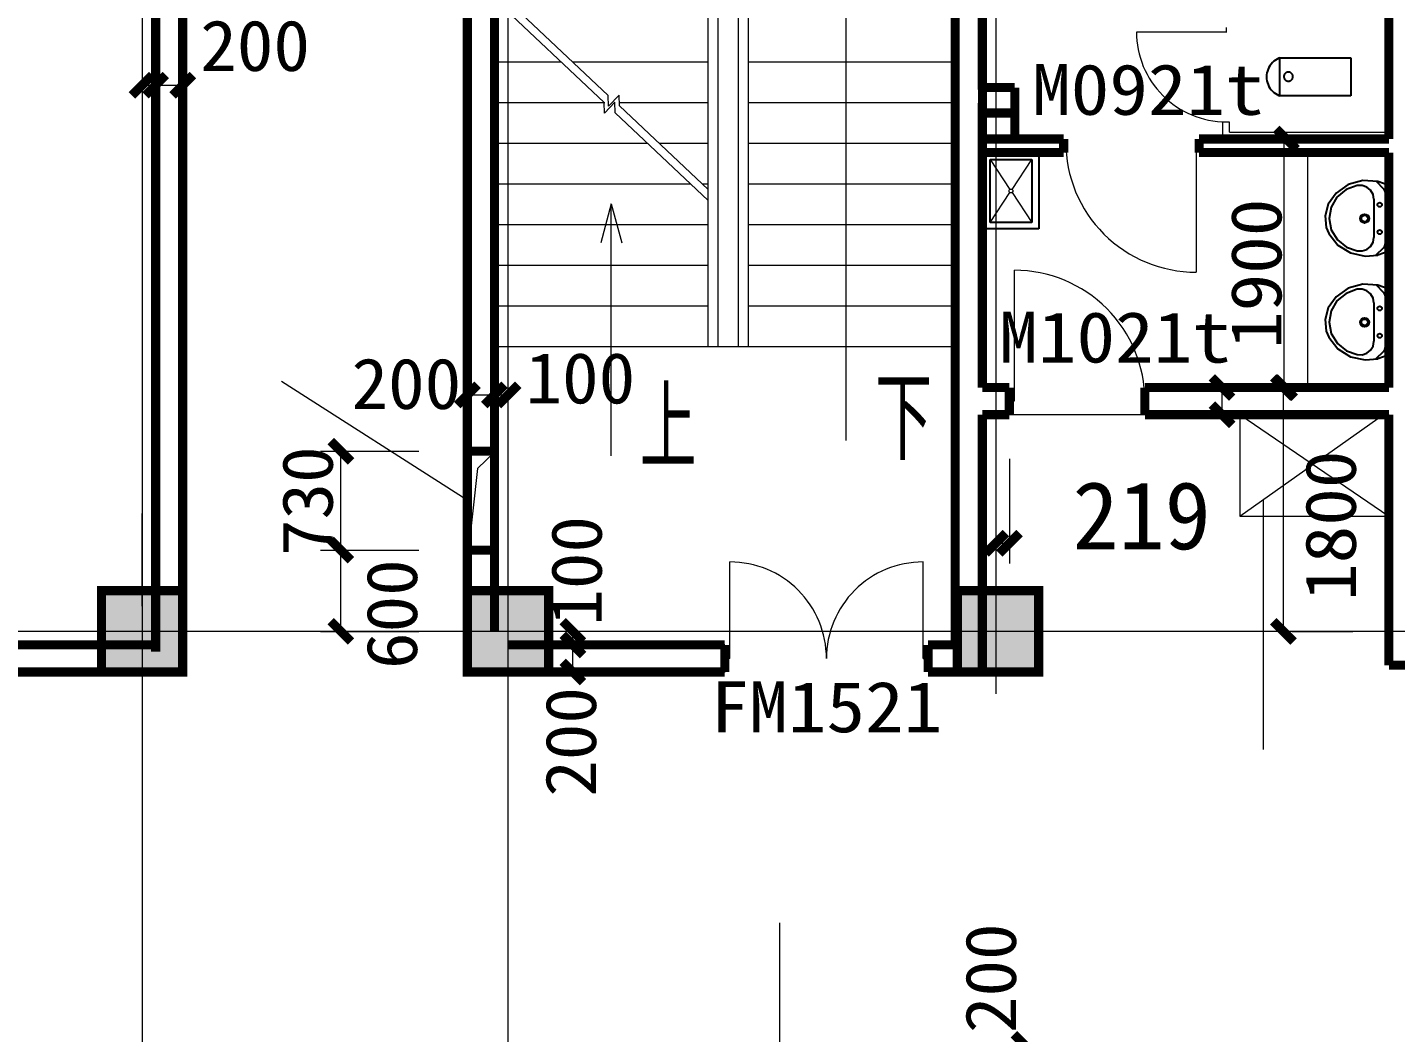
# Model space of a CAD drawing. Extents: x -307567 to 704339, y -10277 to 165507.
# Drawn here: x -36375 to -26278, y 131218 to 138639 of the extents above; entities that cross this region are included whole.
import ezdxf
from ezdxf.enums import TextEntityAlignment as Align

# ---------------------------------------------------------------- set-up
doc = ezdxf.new("R2010")
doc.units = 0
doc.header["$MEASUREMENT"] = 0
doc.layers.add('中文', color=4, linetype='CONTINUOUS')
doc.layers.add('我的', color=255, linetype='CONTINUOUS', lineweight=0)
doc.styles.add('HZ', font='txt', dxfattribs={"width": 0.7, "height": 5, "bigfont": 'STF:宋体'})
doc.styles.get("Standard").update_dxf_attribs({"font": 'txt', "height": 3})

msp = doc.modelspace()

# ---------------------------------------------------------------- linework, layer by layer
at = {"layer": '中文', "color": 0}
for p, q in [((-27132.68308, 138133.55412), (-27132.68308, 138413.54984)), ((-27132.68308, 138413.54984), (-26608.78171, 138413.54984)), ((-26608.78171, 138413.54984), (-26608.78171, 138133.55412)), ((-26608.78171, 138133.55412), (-27132.68308, 138133.55412)), ((-29321.85544, 137151.44962), (-29321.85544, 137711.45023)), ((-29321.85544, 137711.45023), (-28911.84568, 137711.45023)), ((-29270.54929, 137664.7858), (-28963.04197, 137664.7858)), ((-29270.54929, 137198.12321), (-29270.54929, 137664.7858)), ((-28963.04197, 137664.7858), (-28963.04197, 137198.12321)), ((-28911.84568, 137711.45023), (-28911.84568, 137151.44962)), ((-26365.94724, 137444.94022), (-26422.78318, 137503.47904)), ((-26326.76267, 137471.84757), (-26410.25876, 137502.10575)), ((-26328.30076, 137469.47636), (-26328.30076, 136988.61393)), ((-26438.12742, 137371.93607), (-26438.12742, 137087.63737)), ((-26351.8115, 137410.434), (-26351.8115, 137047.39079)), ((-28911.84568, 137151.44962), (-29321.85544, 137151.44962)), ((-28963.04197, 137198.12321), (-29270.54929, 137198.12321)), ((-26367.37546, 137011.46549), (-26427.61716, 136954.11686)), ((-26326.76267, 136988.10123), (-26410.25876, 136957.85221)), ((-26365.94724, 136679.34879), (-26422.78318, 136737.88761)), ((-26326.76267, 136706.25614), (-26410.25876, 136736.51432)), ((-26438.12742, 136606.33549), (-26438.12742, 136322.04594)), ((-26351.8115, 136644.84257), (-26351.8115, 136281.79935)), ((-26328.30076, 136703.88493), (-26328.30076, 136223.0225)), ((-26367.37546, 136245.87406), (-26427.61716, 136188.52543)), ((-26326.76267, 136222.5098), (-26410.25876, 136192.25163))]:
    msp.add_line(p, q, dxfattribs=at)
for points in [[(-27132.68308, 138413.54984), (-27139.23826, 138411.02299), (-27152.42185, 138404.77909), (-27164.98288, 138397.27177), (-27176.70163, 138388.5651), (-27187.50486, 138378.7598), (-27197.31931, 138367.93827), (-27205.99851, 138356.21952), (-27213.50583, 138343.69511), (-27219.76804, 138330.48405), (-27224.67527, 138316.74198), (-27228.22751, 138302.57877), (-27230.38816, 138288.14091), (-27231.08396, 138273.5474), (-27230.38816, 138258.96305), (-27228.22751, 138244.51603), (-27224.67527, 138230.35282), (-27219.76804, 138216.61076), (-27213.50583, 138203.40885), (-27205.99851, 138190.88444), (-27197.31931, 138179.15653), (-27187.50486, 138168.34415), (-27176.70163, 138158.53886), (-27164.98288, 138149.83219), (-27152.42185, 138142.32487), (-27139.23826, 138136.08097), (-27132.68308, 138133.55412)], [(-27035.93015, 138275.89115), (-27036.07663, 138279.16874), (-27036.55271, 138282.41886), (-27037.35837, 138285.6049), (-27038.45701, 138288.69022), (-27039.88523, 138291.65653), (-27041.5698, 138294.47636), (-27043.51072, 138297.12223), (-27045.70798, 138299.54838), (-27048.1616, 138301.76395), (-27050.79831, 138303.71403), (-27053.61814, 138305.3986), (-27056.58445, 138306.80851), (-27059.66062, 138307.9163), (-27062.84665, 138308.71281), (-27066.10593, 138309.18888), (-27069.40183, 138309.35368), (-27072.66111, 138309.18888), (-27075.92038, 138308.71281), (-27079.10642, 138307.9163), (-27082.18259, 138306.80851), (-27085.18552, 138305.3986), (-27087.96872, 138303.71403), (-27090.60544, 138301.76395), (-27093.05906, 138299.54838), (-27095.25632, 138297.12223), (-27097.19724, 138294.47636), (-27098.91843, 138291.65653), (-27100.31003, 138288.69022), (-27101.40867, 138285.6049), (-27102.21433, 138282.41886), (-27102.6904, 138279.16874), (-27102.87351, 138275.89115), (-27102.6904, 138272.60441), (-27102.21433, 138269.35429), (-27101.40867, 138266.16825), (-27100.31003, 138263.08292), (-27098.91843, 138260.11662), (-27097.19724, 138257.29679), (-27095.25632, 138254.65092), (-27093.05906, 138252.22477), (-27090.60544, 138250.00919), (-27087.96872, 138248.05912), (-27085.18552, 138246.37455), (-27082.18259, 138244.96464), (-27079.10642, 138243.85685), (-27075.92038, 138243.06034), (-27072.66111, 138242.58427), (-27069.40183, 138242.41947), (-27066.10593, 138242.58427), (-27062.84665, 138243.06034), (-27059.66062, 138243.85685), (-27056.58445, 138244.96464), (-27053.61814, 138246.37455), (-27050.79831, 138248.05912), (-27048.1616, 138250.00919), (-27045.70798, 138252.22477), (-27043.51072, 138254.65092), (-27041.5698, 138257.29679), (-27039.88523, 138260.11662), (-27038.45701, 138263.08292), (-27037.35837, 138266.16825), (-27036.55271, 138269.35429), (-27036.07663, 138272.60441), (-27035.93015, 138275.89115)], [(-26410.25876, 137502.10575), (-26521.29392, 137509.28349), (-26628.22751, 137479.31828), (-26718.05906, 137415.79899), (-26776.65281, 137333.53886)], [(-26561.61374, 137471.07853), (-26644.19431, 137441.14079), (-26711.17429, 137385.71476), (-26754.53367, 137311.47465), (-26768.999, 137227.38346), (-26752.81247, 137143.58524), (-26707.98826, 137070.17826), (-26639.87302, 137016.02482), (-26561.61374, 136988.4766)], [(-26438.12742, 137371.93607), (-26444.42624, 137406.43314), (-26462.55369, 137436.76456), (-26490.31247, 137459.28654), (-26524.37009, 137471.25248), (-26560.58835, 137471.25248), (-26561.61374, 137471.07853)], [(-26351.8115, 137410.434), (-26354.96091, 137427.68253), (-26364.04294, 137442.84367), (-26365.94724, 137444.94022)], [(-26776.65281, 137333.53886), (-26798.91843, 137248.57792), (-26789.72654, 137161.41056), (-26772.25828, 137117.70329)], [(-26772.25828, 137117.70329), (-26705.16843, 137031.85429), (-26611.74802, 136973.36124), (-26503.23972, 136949.28288), (-26410.25876, 136957.85221)], [(-26561.61374, 136988.4766), (-26525.35886, 136988.14701), (-26491.19138, 136999.79252), (-26463.21287, 137022.04899), (-26444.79246, 137052.21561), (-26438.12742, 137086.6486), (-26438.12742, 137087.63737)], [(-26367.37546, 137011.46549), (-26356.86521, 137025.72025), (-26352.06785, 137042.61173), (-26351.8115, 137047.39079)], [(-26410.25876, 136736.51432), (-26521.29392, 136743.69205), (-26628.22751, 136713.72684), (-26718.05906, 136650.20756), (-26776.65281, 136567.94743)], [(-26438.12742, 136606.33549), (-26444.42624, 136640.84171), (-26462.55369, 136671.16398), (-26490.31247, 136693.69511), (-26524.37009, 136705.66105), (-26560.58835, 136705.66105), (-26561.61374, 136705.4871)], [(-26561.61374, 136705.4871), (-26644.19431, 136675.54935), (-26711.17429, 136620.12333), (-26754.53367, 136545.88322), (-26768.999, 136461.79203), (-26752.81247, 136377.98466), (-26707.98826, 136304.57767), (-26639.87302, 136250.43339), (-26561.61374, 136222.88517)], [(-26351.8115, 136644.84257), (-26354.96091, 136662.0911), (-26364.04294, 136677.25224), (-26365.94724, 136679.34879)], [(-26776.65281, 136567.94743), (-26798.91843, 136482.98649), (-26789.72654, 136395.81913), (-26772.25828, 136352.11185)], [(-26772.25828, 136352.11185), (-26705.16843, 136266.26286), (-26611.74802, 136207.76981), (-26503.23972, 136183.69144), (-26410.25876, 136192.25163)], [(-26561.61374, 136222.88517), (-26525.35886, 136222.54642), (-26491.19138, 136234.20109), (-26463.21287, 136256.45756), (-26444.79246, 136286.62418), (-26438.12742, 136321.04801), (-26438.12742, 136322.04594)], [(-26367.37546, 136245.87406), (-26356.86521, 136260.12882), (-26352.06785, 136277.0203), (-26351.8115, 136281.79935)]]:
    msp.add_lwpolyline(points, dxfattribs=at)
for centre, radius in [((-26396.01316, 137329.73942), 16.3125), ((-26507.45115, 137227.99686), 33.17969), ((-26507.45115, 137227.99686), 23.58594), ((-26396.01316, 137127.73746), 16.02344), ((-26396.01316, 136564.14799), 16.3125), ((-26507.45115, 136462.40543), 33.17969), ((-26507.45115, 136462.40543), 23.58594), ((-26396.01316, 136362.14603), 16.02344)]:
    msp.add_circle(centre, radius, dxfattribs=at)
at = {"layer": '我的', "color": 0}
for p, q in [((-35528.27662, 147990.48999), (-35528.27662, 95170.08149)), ((-32828.29012, 147990.48999), (-32828.29012, 95170.08149)), ((-29228.30812, 147990.48999), (-29228.30812, 134180.00302)), ((-29228.30812, 144542.05448), (-29228.30812, 133718.69856)), ((-30332.31871, 135588.58972), (-30332.31871, 140448.55993)), ((-31352.28432, 136280.99044), (-31352.28432, 139880.97244)), ((-31277.28469, 136280.99044), (-31277.28469, 139880.97244)), ((-31127.28544, 136280.99044), (-31127.28544, 139880.97244)), ((-31052.28582, 136280.99044), (-31052.28582, 139880.97244)), ((-32088.18152, 138136.15084), (-32928.26521, 138929.42385)), ((-32118.17404, 138084.19492), (-32928.26521, 138849.1325)), ((-27528.29221, 138638.47987), (-27528.29221, 138600.98006)), ((-27528.29221, 138604.47735), (-28190.8011, 138604.47735)), ((-35528.27662, 138362.23003), (-35528.27662, 137366.6448)), ((-35428.26491, 138362.23003), (-35428.26491, 137366.6448)), ((-35228.27812, 138362.23003), (-35228.27812, 137366.6448)), ((-32432.49132, 138380.97994), (-32928.26521, 138380.97994)), ((-32432.49132, 138380.97994), (-32928.26521, 138380.97994)), ((-32432.49132, 138380.97994), (-32928.26521, 138380.97994)), ((-31352.28432, 138380.97994), (-32347.45756, 138380.97994)), ((-31352.28432, 138380.97994), (-32347.45756, 138380.97994)), ((-29528.30662, 138380.97994), (-31052.28582, 138380.97994)), ((-27132.67651, 138133.56906), (-27132.67651, 138413.56339)), ((-27132.67651, 138413.56339), (-26608.77776, 138413.56339)), ((-26608.77776, 138413.56339), (-26608.77776, 138133.56906)), ((-35528.27662, 138212.23078), (-35428.26491, 138212.23078)), ((-35428.26491, 138212.23078), (-35228.27812, 138212.23078)), ((-32085.91102, 138056.63769), (-32088.18152, 138136.15084)), ((-32008.6409, 138138.43049), (-32085.91102, 138056.63769)), ((-32006.3704, 138058.91734), (-32008.6409, 138138.43049)), ((-26608.77776, 138133.56906), (-27132.67651, 138133.56906)), ((-32114.7683, 138080.98144), (-32928.26521, 138080.98144)), ((-32114.7683, 138080.98144), (-32928.26521, 138080.98144)), ((-32115.90355, 138004.67261), (-32118.17404, 138084.19492)), ((-32038.67005, 138086.47457), (-32115.90355, 138004.67261)), ((-32036.39955, 138006.96142), (-32038.67005, 138086.47457)), ((-31352.28432, 138080.98144), (-32006.3704, 138080.98144)), ((-31352.28432, 137441.26906), (-32006.3704, 138058.91734)), ((-29528.30662, 138080.98144), (-31052.28582, 138080.98144)), ((-31352.28432, 137360.98687), (-32036.39955, 138006.96142)), ((-27553.30429, 137814.98545), (-27553.30429, 137939.98178)), ((-27503.31675, 137939.98178), (-27553.30429, 137939.98178)), ((-27503.31675, 137864.98215), (-27503.31675, 137939.98178)), ((-27503.31675, 137864.99131), (-26328.29821, 137864.99131)), ((-31797.04528, 137780.98294), (-32928.26521, 137780.98294)), ((-31797.04528, 137780.98294), (-32928.26521, 137780.98294)), ((-31352.28432, 137780.98294), (-31712.04814, 137780.98294)), ((-29528.30662, 137780.98294), (-31052.28582, 137780.98294)), ((-27750.28817, 137794.14815), (-27750.28817, 136831.64991)), ((-27553.30429, 137814.98545), (-26328.29821, 137814.98545)), ((-27103.4164, 137814.98545), (-27103.4164, 135979.99402)), ((-27040.75802, 137814.98545), (-26594.27588, 137814.98545)), ((-29321.83793, 137151.46948), (-29321.83793, 137711.46729)), ((-29321.83793, 137711.46729), (-28911.83021, 137711.46729)), ((-29270.53203, 137664.8031), (-28963.02624, 137664.8031)), ((-29270.53203, 137198.14283), (-29270.53203, 137664.8031)), ((-29270.53203, 137664.8031), (-29124.5977, 137443.29236)), ((-29108.99719, 137443.29236), (-28963.02624, 137664.8031)), ((-28963.02624, 137664.8031), (-28963.02624, 137198.14283)), ((-28911.83021, 137711.46729), (-28911.83021, 137151.46948)), ((-26928.91776, 137714.9829), (-26928.91776, 135979.99402)), ((-31479.35888, 137480.97528), (-32928.26521, 137480.98444)), ((-31479.35888, 137480.97528), (-32928.26521, 137480.98444)), ((-31352.28432, 137480.98444), (-31394.36174, 137480.98444)), ((-29528.30662, 137480.98444), (-31052.28582, 137480.98444)), ((-29270.53203, 137198.14283), (-29124.5977, 137419.64441)), ((-29108.99719, 137419.64441), (-28963.02624, 137198.14283)), ((-26365.9445, 137444.95862), (-26422.78016, 137503.49714)), ((-26326.76013, 137471.86583), (-26410.25581, 137502.12386)), ((-26328.29821, 137469.49463), (-26328.29821, 136988.6346)), ((-32066.57518, 137337.00933), (-32144.21151, 137047.22806)), ((-32066.57518, 135475.87056), (-32066.57518, 137337.00933)), ((-32066.57518, 137337.00933), (-31988.90223, 137047.22806)), ((-26438.12432, 137371.95483), (-26438.12432, 137087.65755)), ((-26351.80883, 137410.45256), (-26351.80883, 137047.41116)), ((-31352.28432, 137180.98594), (-32928.26521, 137180.98594)), ((-29528.30662, 137180.98594), (-31052.28582, 137180.98594)), ((-28911.83021, 137151.46948), (-29321.83793, 137151.46948)), ((-28963.02624, 137198.14283), (-29270.53203, 137198.14283)), ((-26367.37272, 137011.48605), (-26427.61412, 136954.13771)), ((-26326.76013, 136988.12191), (-26410.25581, 136957.87304)), ((-31352.28432, 136880.98744), (-32928.26521, 136880.98744)), ((-29528.30662, 136880.98744), (-31052.28582, 136880.98744)), ((-29090.7966, 135883.06762), (-29090.7966, 136845.56586)), ((-26365.9445, 136679.37101), (-26422.78016, 136737.90954)), ((-26326.76013, 136706.27823), (-26410.25581, 136736.53625)), ((-26438.12432, 136606.35807), (-26438.12432, 136322.06994)), ((-26351.80883, 136644.86496), (-26351.80883, 136281.82356)), ((-26328.29821, 136703.90702), (-26328.29821, 136223.047)), ((-31352.28432, 136580.98894), (-32928.26521, 136580.98894)), ((-31352.28432, 136580.98894), (-32928.26521, 136580.98894)), ((-29528.30662, 136580.98894), (-31052.28582, 136580.98894)), ((-29528.30662, 136280.99044), (-32928.26521, 136280.99044)), ((-26367.37272, 136245.89845), (-26427.61412, 136188.5501)), ((-26326.76013, 136222.53431), (-26410.25581, 136192.27628)), ((-33128.28862, 135149.51416), (-34498.42337, 136025.38564)), ((-33128.28862, 135925.72183), (-32928.26521, 135925.72183)), ((-32928.26521, 135925.72183), (-32828.29012, 135925.72183)), ((-27709.30937, 135979.99402), (-27225.14431, 135979.99402)), ((-27559.31012, 135779.98891), (-27559.31012, 135979.99402)), ((-27106.7489, 134180.00302), (-27106.7489, 135979.99402)), ((-27040.75802, 135979.99402), (-26594.27588, 135979.99402)), ((-29090.7966, 135879.99146), (-29128.29641, 135879.99146)), ((-29128.29641, 135779.98891), (-28128.28921, 135779.98891)), ((-27709.30937, 135779.98891), (-27225.14431, 135779.98891)), ((-26328.29821, 135779.98891), (-27506.94222, 135779.98891)), ((-27426.96215, 135779.98891), (-27426.96215, 135029.49828)), ((-27426.96215, 135029.49828), (-26367.95865, 135779.98891)), ((-27426.96215, 135779.98891), (-26328.29821, 135029.49828)), ((-26328.29821, 135099.49915), (-26328.29821, 135779.98891)), ((-34211.31543, 135509.99209), (-33486.2214, 135509.99209)), ((-34061.31618, 134780.00002), (-34061.31618, 135509.99209)), ((-32928.26521, 135502.52143), (-33052.51996, 135381.30621)), ((-29228.30812, 135453.92548), (-29228.30812, 134680.71157)), ((-29128.29641, 135453.92548), (-29128.29641, 134680.71157)), ((-33052.51996, 135381.30621), (-33120.59823, 134780.00002)), ((-27254.62414, 135151.62902), (-27254.62414, 133308.5169)), ((-35528.27662, 134366.00978), (-35528.27662, 135051.29688)), ((-27426.96215, 135029.49828), (-26328.29821, 135029.49828)), ((-29228.30812, 134830.71082), (-29128.29641, 134830.71082)), ((-34211.31543, 134780.00002), (-33486.2214, 134780.00002)), ((-34211.31543, 134780.00002), (-33486.2214, 134780.00002)), ((-34061.31618, 134180.00302), (-34061.31618, 134780.00002)), ((-31190.7861, 133979.99791), (-31190.7861, 134692.49435)), ((-29765.79323, 133979.99791), (-29765.79323, 134692.49435)), ((-5920.96616, 134180.00302), (-79811.30716, 134179.99386)), ((-34211.31543, 134180.00302), (-33486.2214, 134180.00302)), ((-32349.50834, 134080.00046), (-32349.50834, 134180.00302)), ((-31225.50272, 134180.00302), (-31231.03248, 134180.00302)), ((-27040.75802, 134180.00302), (-26594.27588, 134180.00302)), ((-32349.50834, 133880.00452), (-32349.50834, 134080.00046)), ((-31228.28591, 134080.00046), (-31231.03248, 134080.00046)), ((-31190.7861, 133979.99791), (-31228.28591, 133979.99791)), ((-29765.79323, 133979.99791), (-29728.29341, 133979.99791)), ((-31225.50272, 133880.00452), (-31231.03248, 133880.00452)), ((-30823.33188, 131130.01216), (-30823.33188, 132029.00974))]:
    msp.add_line(p, q, dxfattribs=at)
at = {"layer": '我的', "color": 0, "const_width": 67.49966}
for points in [[(-29528.30662, 138179.97691), (-29528.30662, 141679.96552)], [(-29328.28321, 138179.97691), (-29328.28321, 141679.96552)], [(-35428.26491, 134030.00377), (-35428.26491, 140779.97002)], [(-35228.27812, 133880.00452), (-35228.27812, 140729.96416)], [(-33128.28862, 136279.99252), (-33128.28862, 140729.96416)], [(-33128.28862, 137879.97841), (-33128.28862, 140729.96416)], [(-32928.26521, 137779.98502), (-32928.26521, 140779.97002)], [(-26328.29821, 137839.97922), (-26328.29821, 138739.97472)], [(-32928.26521, 134180.00302), (-32928.26521, 138380.97994)], [(-35603.27625, 138137.23116), (-35453.277, 138287.23041)], [(-35503.26454, 138137.23116), (-35353.26529, 138287.23041)], [(-35303.27775, 138137.23116), (-35153.2785, 138287.23041)], [(-29326.56202, 137814.93968), (-29326.56202, 138194.90909)], [(-29326.56202, 138194.90909), (-29088.343, 138194.90909)], [(-29088.343, 138194.90909), (-29088.343, 137814.93968)], [(-29528.30662, 136179.98996), (-29528.30662, 138179.97691)], [(-29328.28321, 135979.99402), (-29328.28321, 138079.98352)], [(-29088.343, 138006.94311), (-29326.56202, 138006.94311)], [(-26328.29821, 137814.98545), (-26328.29821, 138064.9781)], [(-27159.73936, 137889.98508), (-27009.74011, 137739.98583)], [(-29328.28321, 137814.98545), (-28728.28621, 137814.98545)], [(-29088.343, 137814.93968), (-29326.56202, 137814.93968)], [(-28728.28621, 137714.9829), (-28728.28621, 137814.98545)], [(-26828.32012, 137814.98545), (-27728.31562, 137814.98545)], [(-27728.31562, 137714.9829), (-27728.31562, 137814.98545)], [(-26828.32012, 137814.98545), (-26328.29821, 137814.98545)], [(-35428.26491, 134480.00152), (-35428.26491, 137779.98502)], [(-29328.28321, 137714.9829), (-28728.28621, 137714.9829)], [(-26328.29821, 137714.9829), (-27728.31562, 137714.9829)], [(-26728.30841, 137714.9829), (-26328.29821, 137714.9829)], [(-26328.29821, 137114.9859), (-26328.29821, 137714.9829)], [(-35228.27812, 134480.00152), (-35228.27812, 137679.98246)], [(-26328.29821, 135979.99402), (-26328.29821, 137479.98652)], [(-33128.28862, 134180.00302), (-33128.28862, 136279.99252)], [(-29528.30662, 134079.99131), (-29528.30662, 136179.98996)], [(-33203.28825, 135850.7222), (-33053.289, 136000.72145)], [(-33003.26483, 135850.7222), (-32853.26558, 136000.72145)], [(-32903.28975, 135850.7222), (-32753.2905, 136000.72145)], [(-29328.28321, 135979.99402), (-29128.29641, 135979.99402)], [(-29128.29641, 135779.98891), (-29128.29641, 135979.99402)], [(-28128.28921, 135779.98891), (-28128.28921, 135979.99402)], [(-26328.29821, 135979.99402), (-28128.28921, 135979.99402)], [(-27634.30974, 136054.99364), (-27484.31049, 135904.99439)], [(-27181.74853, 136054.99364), (-27031.74928, 135904.99439)], [(-27172.73979, 136054.99364), (-27022.74054, 135904.99439)], [(-26328.29821, 135979.99402), (-26728.30841, 135979.99402)], [(-29328.28321, 135779.98891), (-29128.29641, 135779.98891)], [(-29328.28321, 133879.99536), (-29328.28321, 135779.98891)], [(-26328.29821, 135779.98891), (-28128.28921, 135779.98891)], [(-27634.30974, 135854.98854), (-27484.31049, 135704.98929)], [(-26328.29821, 135779.98891), (-26328.29821, 134129.99716)], [(-34136.31581, 135584.99172), (-33986.31656, 135434.99247)], [(-32928.26521, 135509.99209), (-33120.59823, 135509.99209)], [(-34136.31581, 134854.99964), (-33986.31656, 134705.00039)], [(-34136.31581, 134854.99964), (-33986.31656, 134705.00039)], [(-29303.30775, 134755.7112), (-29153.3085, 134905.71045)], [(-29203.29604, 134755.7112), (-29053.29679, 134905.71045)], [(-32928.26521, 134780.00002), (-33120.59823, 134780.00002)], [(-35828.27512, 134480.00152), (-35828.27512, 133880.00452), (-35228.27812, 133880.00452), (-35228.27812, 134480.00152), (-35828.27512, 134480.00152), (-35828.27512, 133880.00452)], [(-33128.28862, 134480.00152), (-33128.28862, 133880.00452), (-32528.29162, 133880.00452), (-32528.29162, 134480.00152), (-33128.28862, 134480.00152), (-33128.28862, 133880.00452)], [(-29512.30328, 134480.00152), (-29512.30328, 133880.00452), (-28912.30628, 133880.00452), (-28912.30628, 134480.00152), (-29512.30328, 134480.00152), (-29512.30328, 134079.99131)], [(-34136.31581, 134255.00264), (-33986.31656, 134105.00339)], [(-32424.50796, 134255.00264), (-32274.50871, 134105.00339)], [(-27181.74853, 134255.00264), (-27031.74928, 134105.00339)], [(-26328.29821, 133930.00121), (-26328.29821, 134279.99641)], [(-32424.50796, 134155.00009), (-32274.50871, 134005.00084)], [(-39328.24541, 134080.00046), (-35428.26491, 134080.00046)], [(-32828.29012, 134079.99131), (-31228.28591, 134080.00962)], [(-31228.28591, 133880.00452), (-31228.28591, 134080.00046)], [(-29728.29341, 133880.00452), (-29728.29341, 134080.00962)], [(-29528.30662, 134079.99131), (-29728.29341, 134080.00046)], [(-32424.50796, 133955.00414), (-32274.50871, 133805.00489)], [(-39328.24541, 133880.00452), (-35228.27812, 133880.00452)], [(-35228.27812, 133880.00452), (-35228.27812, 133930.00121)], [(-32828.29012, 133879.99536), (-31228.28591, 133880.00452)], [(-29328.28321, 133879.99536), (-29728.29341, 133880.00452)], [(-26328.29821, 133930.00121), (-25978.31216, 133930.00121)], [(-29094.71504, 131205.01179), (-28944.71579, 131055.01254)]]:
    msp.add_lwpolyline(points, dxfattribs=at)
at = {"layer": '我的', "color": 0}
for points in [[(-27132.67651, 138413.56339), (-27139.23165, 138411.03655), (-27152.41518, 138404.79268), (-27164.97615, 138397.2854), (-27176.69484, 138388.57878), (-27187.49801, 138378.77353), (-27197.31242, 138367.95205), (-27205.99157, 138356.23336), (-27213.49886, 138343.709), (-27219.76103, 138330.49801), (-27224.66824, 138316.75601), (-27228.22047, 138302.59288), (-27230.3811, 138288.15508), (-27231.0769, 138273.56165), (-27230.3811, 138258.97737), (-27228.22047, 138244.53042), (-27224.66824, 138230.36729), (-27219.76103, 138216.62529), (-27213.49886, 138203.42345), (-27205.99157, 138190.8991), (-27197.31242, 138179.17125), (-27187.49801, 138168.35893), (-27176.69484, 138158.55368), (-27164.97615, 138149.84706), (-27152.41518, 138142.33977), (-27139.23165, 138136.09591), (-27132.67651, 138133.56906)], [(-27035.92406, 138275.90539), (-27036.07055, 138279.18296), (-27036.54662, 138282.43307), (-27037.35228, 138285.61908), (-27038.45091, 138288.7044), (-27039.87912, 138291.67069), (-27041.56368, 138294.4905), (-27043.50459, 138297.13636), (-27045.70185, 138299.5625), (-27048.15545, 138301.77806), (-27050.79215, 138303.72813), (-27053.61196, 138305.41269), (-27056.57826, 138306.82259), (-27059.65441, 138307.93037), (-27062.84043, 138308.72688), (-27066.09969, 138309.20295), (-27069.39558, 138309.36775), (-27072.65484, 138309.20295), (-27075.9141, 138308.72688), (-27079.10012, 138307.93037), (-27082.17627, 138306.82259), (-27085.17919, 138305.41269), (-27087.96238, 138303.72813), (-27090.59908, 138301.77806), (-27093.05268, 138299.5625), (-27095.24994, 138297.13636), (-27097.19085, 138294.4905), (-27098.91203, 138291.67069), (-27100.30362, 138288.7044), (-27101.40225, 138285.61908), (-27102.20791, 138282.43307), (-27102.68398, 138279.18296), (-27102.86709, 138275.90539), (-27102.68398, 138272.61866), (-27102.20791, 138269.36856), (-27101.40225, 138266.18254), (-27100.30362, 138263.09722), (-27098.91203, 138260.13093), (-27097.19085, 138257.31112), (-27095.24994, 138254.66526), (-27093.05268, 138252.23912), (-27090.59908, 138250.02356), (-27087.96238, 138248.0735), (-27085.17919, 138246.38893), (-27082.17627, 138244.97903), (-27079.10012, 138243.87125), (-27075.9141, 138243.07474), (-27072.65484, 138242.59867), (-27069.39558, 138242.43388), (-27066.09969, 138242.59867), (-27062.84043, 138243.07474), (-27059.65441, 138243.87125), (-27056.57826, 138244.97903), (-27053.61196, 138246.38893), (-27050.79215, 138248.0735), (-27048.15545, 138250.02356), (-27045.70185, 138252.23912), (-27043.50459, 138254.66526), (-27041.56368, 138257.31112), (-27039.87912, 138260.13093), (-27038.45091, 138263.09722), (-27037.35228, 138266.18254), (-27036.54662, 138269.36856), (-27036.07055, 138272.61866), (-27035.92406, 138275.90539)], [(-26410.25581, 137502.12386), (-26521.29041, 137509.30156), (-26628.22347, 137479.3365), (-26718.05456, 137415.81753), (-26776.64802, 137333.55781)], [(-26561.61003, 137471.09679), (-26644.19018, 137441.1592), (-26711.16983, 137385.73345), (-26754.52899, 137311.49371), (-26768.99425, 137227.40294), (-26752.8078, 137143.60514), (-26707.98381, 137070.19853), (-26639.86891, 137016.04535), (-26561.61003, 136988.49727)], [(-26438.12432, 137371.95483), (-26444.42311, 137406.45173), (-26462.55047, 137436.783), (-26490.30912, 137459.30486), (-26524.36656, 137471.27074), (-26560.58464, 137471.27074), (-26561.61003, 137471.09679)], [(-26351.80883, 137410.45256), (-26354.95823, 137427.70101), (-26364.04022, 137442.86207), (-26365.9445, 137444.95862)], [(-26776.64802, 137333.55781), (-26798.91353, 137248.59729), (-26789.72168, 137161.43037), (-26772.25351, 137117.72331)], [(-26772.25351, 137117.72331), (-26705.164, 137031.87474), (-26611.74406, 136973.38199), (-26503.2363, 136949.30375), (-26410.25581, 136957.87304)], [(-26561.61003, 136988.49727), (-26525.35533, 136988.16769), (-26491.18802, 136999.81314), (-26463.20964, 137022.06949), (-26444.78932, 137052.23597), (-26438.12432, 137086.66878), (-26438.12432, 137087.65755)], [(-26367.37272, 137011.48605), (-26356.86252, 137025.74074), (-26352.06518, 137042.63214), (-26351.80883, 137047.41116)], [(-26410.25581, 136736.53625), (-26521.29041, 136743.71395), (-26628.22347, 136713.74889), (-26718.05456, 136650.22992), (-26776.64802, 136567.9702)], [(-26438.12432, 136606.35807), (-26444.42311, 136640.86413), (-26462.55047, 136671.18624), (-26490.30912, 136693.71725), (-26524.36656, 136705.68314), (-26560.58464, 136705.68314), (-26561.61003, 136705.50919)], [(-26561.61003, 136705.50919), (-26644.19018, 136675.57159), (-26711.16983, 136620.14584), (-26754.52899, 136545.9061), (-26768.99425, 136461.81534), (-26752.8078, 136378.00838), (-26707.98381, 136304.60177), (-26639.86891, 136250.45775), (-26561.61003, 136222.90967)], [(-26351.80883, 136644.86496), (-26354.95823, 136662.11341), (-26364.04022, 136677.27447), (-26365.9445, 136679.37101)], [(-26776.64802, 136567.9702), (-26798.91353, 136483.00969), (-26789.72168, 136395.84277), (-26772.25351, 136352.13571)], [(-26772.25351, 136352.13571), (-26705.164, 136266.28714), (-26611.74406, 136207.79439), (-26503.2363, 136183.71614), (-26410.25581, 136192.27628)], [(-26561.61003, 136222.90967), (-26525.35533, 136222.57093), (-26491.18802, 136234.22553), (-26463.20964, 136256.48189), (-26444.78932, 136286.64837), (-26438.12432, 136321.07202), (-26438.12432, 136322.06994)], [(-26367.37272, 136245.89845), (-26356.86252, 136260.15314), (-26352.06518, 136277.04453), (-26351.80883, 136281.82356)]]:
    msp.add_lwpolyline(points, dxfattribs=at)
for centre, radius in [((-29116.79745, 137431.46381), 14.15582), ((-26396.01027, 137329.75839), 16.31242), ((-26507.4477, 137228.01634), 33.17952), ((-26507.4477, 137228.01634), 23.58582), ((-26396.01027, 137127.75744), 16.02336), ((-26396.01027, 136564.17078), 16.31242), ((-26507.4477, 136462.42874), 33.17952), ((-26507.4477, 136462.42874), 23.58582), ((-26396.01027, 136362.16984), 16.02336)]:
    msp.add_circle(centre, radius, dxfattribs=at)
for centre, radius, start, end in [((-27528.29221, 138604.47735), 662.49674, 180.000005009, 270.000007513), ((-27750.28817, 137794.14815), 962.49524, 180.000005009, 270.000007513), ((-29090.7966, 135883.06762), 962.49524, 0, 90.000002504), ((-31190.7861, 133979.99791), 712.49644, 0, 90.000002504), ((-29765.79323, 133979.99791), 712.49644, 90.000002504, 180.000005009)]:
    msp.add_arc(centre, radius, start, end, dxfattribs=at)
for points in [[(-35828.27512, 134480.00152), (-35228.27812, 134480.00152), (-35828.27512, 133880.00452), (-35228.27812, 133880.00452)], [(-33128.28862, 134480.00152), (-32528.29162, 134480.00152), (-33128.28862, 133880.00452), (-32528.29162, 133880.00452)], [(-29512.30328, 134480.00152), (-28912.30628, 134480.00152), (-29512.30328, 133880.00452), (-28912.30628, 133880.00452)]]:
    msp.add_solid(points, dxfattribs=at)

# ---------------------------------------------------------------- texts
at = {"layer": '中文', "insert": (-28662.67155, 135286.01031), "char_height": 500, "width": 6011.5625187, "attachment_point": 1}
msp.add_mtext('{\\fFangSong_GB2312|b1|i0|c134|p49;\\C1;219}', dxfattribs=at)
at = {"layer": '我的', "color": 0}
for s, width, p, p2 in [('200', 0.925698, (-35099.26265, 138317.23209), (-34289.28135, 138317.23209)), ('M0921t', 0.882592, (-28960.93885, 137993.25604), (-27250.92543, 137993.25604)), ('M1021t', 0.94346, (-29203.29604, 136164.51763), (-27493.28262, 136164.51763)), ('100', 1.07998, (-32699.27465, 135862.71555), (-31889.29335, 135862.71555)), ('200', 0.925739, (-33983.27702, 135821.71844), (-33173.2591, 135821.71844)), ('FM1521', 0.911992, (-31333.27806, 133435.00552), (-29623.30126, 133435.00552))]:
    msp.add_text(s, height=374.998125, dxfattribs=dict(at, width=width)).set_placement(p, p2, align=Align.FIT)
for s, width, p, p2 in [('1900', 0.98667, (-27120.73809, 136264.9871), (-27120.73809, 137374.98521)), ('730', 0.863994, (-34121.33786, 134735.99999), (-34121.33786, 135545.99045)), ('1800', 0.98667, (-26571.75402, 134405.05682), (-26571.75402, 135515.05493)), ('100', 1.080005, (-32136.44788, 134221.99805), (-32136.44788, 135031.99766)), ('600', 0.925718, (-33499.07534, 133902.25172), (-33499.07534, 134712.25133)), ('200', 0.925718, (-32178.45206, 132958.99777), (-32178.45206, 133768.99738)), ('200', 0.925718, (-29079.70047, 131214.01138), (-29079.70047, 132024.01099))]:
    msp.add_text(s, height=374.998125, rotation=90, dxfattribs=dict(at, width=width)).set_placement(p, p2, align=Align.FIT)
at = {"layer": '我的', "color": 0, "style": 'HZ', "width": 0.492196}
for s, p, p2 in [('上', (-31856.95709, 135382.66119), (-31436.95186, 135382.66119)), ('下', (-30118.12301, 135445.42027), (-29698.11778, 135445.42027))]:
    msp.add_text(s, height=599.997, dxfattribs=at).set_placement(p, p2, align=Align.FIT)

doc.saveas('drawing.dxf')
